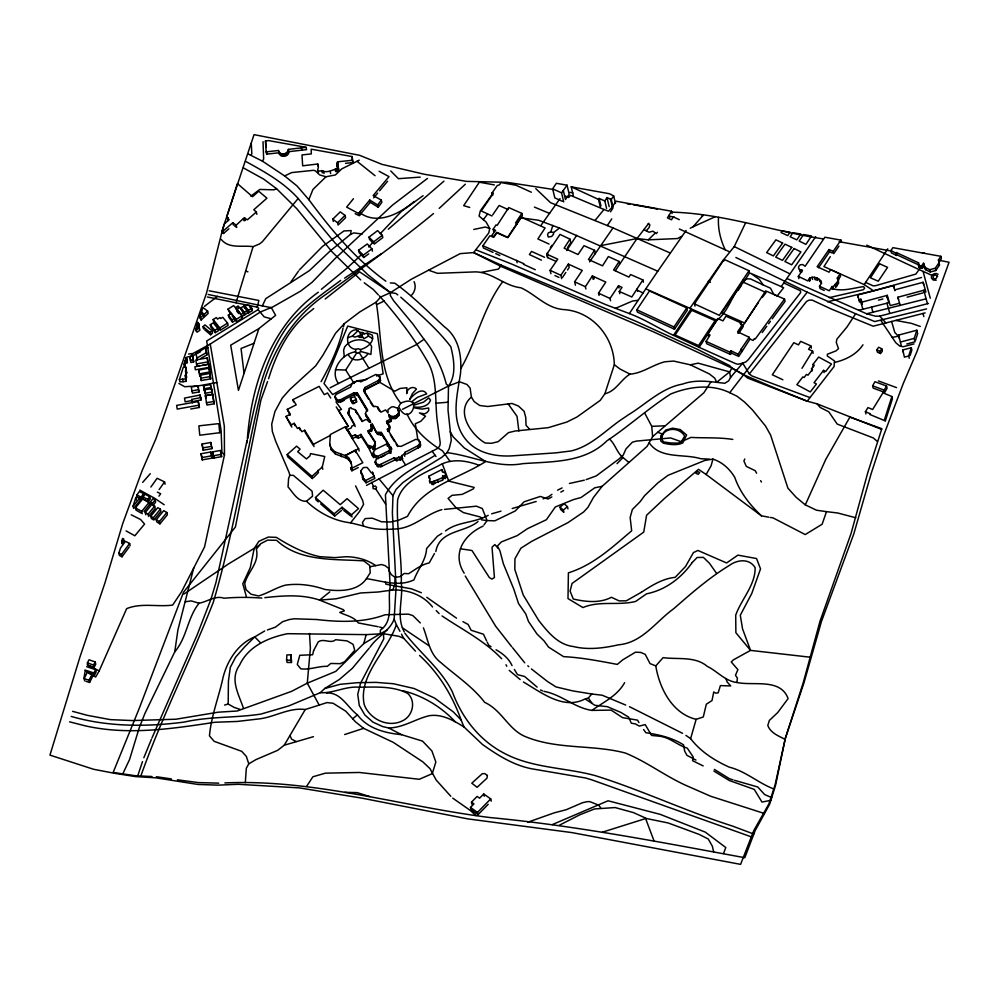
<?xml version="1.0" encoding="UTF-8"?>
<svg xmlns="http://www.w3.org/2000/svg" width="999" height="999" viewBox="0 0 999 999"><rect width="100%" height="100%" fill="white"/><g stroke="black" fill="none" stroke-linecap="round" stroke-linejoin="round"><path stroke-width="1.5" d="M93.044 675.461L95.654 677.047L99.188 670.891L126.661 608.641C141.346 602.634 157.255 607.105 172.652 605.094L181.493 591.908L204.545 546.928L224.463 454.982L224.325 426.186L210.252 344.056L260.402 311.975L273.002 306.83L300.674 291.096L312.15 282.255L335.102 258.541L392.47 205.132L427.447 178.434M358.254 467.557L351.898 470.779L351.361 468.519L362.812 462.712L355.157 450.299L345.329 455.394L345.929 457.904L335.427 454.07L331.343 449.9L329.745 444.018L330.332 434.503L345.142 426.835L358.629 448.776L359.165 451.048M72.602 711.35L87.5 715.371L110.34 719.63L132.368 720.566L175.949 719.218L218.144 712.2L237.213 711.001L291.583 691.345L307.28 683.166L335.764 671.39L363.798 643.568L380.169 633.865L380.432 630.057C394.53 620.541 387.137 600.686 390.172 586.875L385.427 494.805C395.517 475.274 417.482 466.683 435.089 455.307L435.989 456.555M366.833 389.048L379.558 382.217L380.482 380.669L379.145 375.574L375.849 374.45L360.814 381.88L358.067 380.631L352.073 383.429L350.661 387.063L336.076 394.418L335.189 396.116L335.751 399.95M380.482 380.669L379.957 376.76M355.369 351.823L355.994 349.375L358.379 348.701L360.339 349.588L360.851 351.486L357.717 353.296L355.369 351.823C341.483 353.933 329.108 370.716 338.436 383.504L416.296 344.705L424.001 339.26C434.503 352.31 442.12 367.832 446.278 384.041L448.501 386.001L448.027 410.189L451.286 440.347L449.188 448.776L446.99 452.647L441.895 457.255L418.456 471.565L402.934 482.554L396.041 489.435L392.969 495.654L392.382 512.949L396.103 586.987L394.155 619.205C389.373 631.343 377.098 636.688 370.067 647.165M291.446 662.499L291.096 654.757L286.863 654.969L286.588 660.177L287.125 662.449L291.446 662.499L291.096 654.757M352.922 162.537L352.147 156.568L311.188 149.176L311.326 153.896L301.998 154.932L302.66 165.809L317.744 163.998L318.394 167.308L317.57 170.142L319.643 171.166L321.79 170.617C327.372 173.601 332.442 169.568 337.5 168.706C339.31 166.184 335.289 164.735 337.6 161.813L352.385 160.265L352.922 162.537L345.529 163.312M185.24 366.546L184.852 361.438L185.24 366.546L184.44 366.67L183.903 364.41L184.852 361.438M390.322 282.942L394.755 283.179C412.799 295.941 428.246 312.025 444.592 326.948C459.128 337.774 462 356.693 460.489 373.626C457.292 394.605 450.686 418.906 464.348 437.624C475.037 452.697 494.168 456.768 511.538 455.894L556.143 452.834L571.266 450.924C592.457 445.854 607.28 428.309 625.112 417.082L627.809 415.172C645.654 404.508 661.388 387.837 682.579 384.091C696.415 378.971 710.976 381.818 724.824 383.279L728.708 380.806L730.544 377.447L729.607 371.89L731.992 368.119L729.72 365.646L697.739 349.463L635.951 321.291L501.373 265.197L473.626 252.597L460.177 253.634L411.413 279.171L390.459 292.632L380.644 297.053L376.136 302.148L359.765 311.95L344.268 323.664L335.527 333.279L322.902 355.257L315.647 365.896L289.935 389.385L282.305 397.952L274.962 411.463L271.716 424.188L272.34 431.431L275.736 441.383L289.098 472.44L289.797 475.299L288.574 478.596L288.049 486.938C293.157 492.619 297.665 501.848 306.456 501.248L312.587 496.153L312.088 491.208L293.331 475.362L289.797 475.299M240.172 709.402L234.353 707.504L228.184 704.033L228.421 681.193L230.319 667.357L235.639 657.155L245.167 646.328L254.733 636.887L264.723 630.956M493.144 193.069L480.357 210.764L479.07 216.071L486.063 221.965L489.735 228.446L488.773 232.917L473.626 252.597L500.636 266.246L654.283 332.192L731.992 368.119L743.643 374.75L747.577 378.047L807.217 401.186L834.065 366.571L834.54 360.976L827.284 355.981L827.359 354.233L836.038 350.874L838.498 348.626L836.288 342.47L836.875 339.198L847.077 326.873L855.619 313.773L874.774 321.553L926.548 308.903M351.898 470.779L351.361 469.88L352.135 469.38C351.748 464.085 350.724 458.104 345.329 455.394M347.477 337.737L352.285 336.226L354.757 337.063L360.364 335.589L360.09 332.48L356.193 329.757C345.117 330.369 344.418 348.576 356.006 349.35M375.412 443.106L374.001 447.302L374.9 448.214L373.127 449.026L372.727 448.126L368.132 446.803L372.552 455.856M375.087 448.976L374.263 445.454L375.062 441.645L368.094 430.769L370.891 429.195L371.665 427.322L370.816 424.925L372.252 424.138L377.435 434.478M725.886 678.508L727.21 682.055L730.706 685.938L720.391 685.601L718.181 692.819L715.796 693.169L713.761 691.97L712.012 700.549L706.318 704.22L703.296 716.97L696.141 719.33C672.29 713.661 659.44 688.361 655.781 665.896L663.124 657.642C677.784 659.652 695.092 655.993 707.267 666.37C717.319 671.203 725.162 681.156 736.887 682.479L737.387 678.196L735.489 675.224L737.911 669.642L731.256 661.975L733.478 659.815L750.549 650.386L810.014 657.192M918.356 264.61L919.267 265.746L921.403 265.984L923.563 263.249L924.112 265.522L922.589 267.882C919.679 269.905 917.232 265.347 918.855 262.999L896.403 252.547L896.49 255.419L896.403 252.547M918.893 266.883L919.392 265.272M122.752 773.9L129.558 759.527L139.361 727.409L144.992 713.298L174.763 651.835L177.884 630.057L193.744 567.907M151.973 737.974L197.153 634.902L211.014 599.088L215.971 582.467L247.14 440.184M84.041 677.784L85.202 670.704L90.434 673.875M247.377 438.686C251.561 383.254 271.403 325.799 318.319 292.22M208.167 294.455L262.325 305.919L265.784 298.639L309.365 270.642L330.02 251.124L350.462 234.428L351.186 230.582L343.968 230.944L322.427 246.516L299.325 269.942M224.463 454.982L221.94 452.26L221.104 430.407L206.668 340.996L258.067 309.64L258.654 308.241L257.33 307.18L258.853 300.462L209.153 290.771M360.339 349.588C366.533 348.114 374.762 342.22 372.177 335.015L367.582 333.179L360.814 334.265M278.459 150.499L278.921 152.01C281.443 155.682 288.174 153.908 288.361 149.388L306.069 147.34L306.606 149.613L288.898 151.661C288.711 156.181 281.98 157.954 279.458 154.271L278.459 150.499L266.171 151.86L265.459 140.946L268.681 140.597L306.069 147.34M833.566 289.186L833.029 286.913L837.924 281.106L838.473 278.596L837.312 278.134L840.009 274.001L830.693 269.655L829.07 272.19L817.132 266.708L828.97 249.563L833.203 251.348L833.753 253.609L838.923 246.129M835.127 285.19L835.676 287.462L838.461 283.366L838.473 278.596M246.653 443.194L247.327 440.172M363.798 643.568L366.171 634.627L383.429 633.703L398.901 636.301L403.708 638.311L415.447 651.148M247.665 438.661C255.719 400.025 263.873 359.915 286.975 326.998L287.088 326.823C301.686 308.042 321.815 294.493 340.684 280.419M385.864 281.206C355.382 259.041 331.119 229.782 308.853 199.65L312.937 189.473L325.986 176.773L335.402 174.95L341.783 168.868L359.253 160.152M322.802 469.255L322.265 466.995L324.737 456.493L310.577 453.608L309.877 456.006L306.443 458.916L297.665 451.723L300.1 449.188L296.628 446.153L287.175 454.557L287.712 456.818L312.462 478.658L311.925 476.398L287.175 454.557M343.019 328.172C339.136 347.09 330.419 364.847 321.091 381.68M375.674 464.36L375.137 462.1L376.211 459.303L390.896 451.885L390.871 449.575L391.883 449.088L390.621 446.915L389.198 447.639L389.735 449.9M389.51 425.699L389.335 430.744L389.51 425.699L386.563 421.353L390.859 418.843L389.086 414.722C391.958 418.344 398.251 416.021 398.813 411.675L397.59 408.229L393.469 406.743L391.396 406.993L388.012 409.665L388.062 413.012L385.564 409.915L380.919 412.212L377.859 407.18L374.937 406.206L373.888 406.83L363.624 390.072L364.972 387.475L378.234 380.544L379.932 378.396M348.951 411.938L348.389 414.048L355.194 426.585M696.141 719.33L690.609 738.648C700.561 751.598 714.322 760.364 729.108 767.095C745.891 771.265 758.428 783.253 774.35 789.16M761.425 515.821C749.974 505.019 739.947 492.382 734.752 477.36C729.757 468.993 722.327 462.112 712.924 459.103L711.113 465.746L706.131 474.488L761.425 515.821L768.868 517.207M343.444 326.661L344.268 323.664M348.539 414.647L347.989 412.375L349.55 409.677L348.876 408.591L350.986 407.555L351.511 408.541L355.294 409.752L362.562 421.266L365.572 419.58L367.332 419.892L368.918 421.828L370.417 421.128L365.422 413.661L366.596 410.514L367.719 410.202L357.267 392.944L353.721 392.907L339.685 400.137L337.887 400.187L335.202 397.689M356.581 401.948L354.87 396.628L350.711 397.814L350.374 398.838L352.547 403.484L353.783 403.559L356.581 401.948L356.231 399.001M207.367 296.99L236.001 302.797L253.084 246.653L259.503 243.968L262.312 241.758L298.152 198.489C283.629 182.243 264.323 171.691 245.492 161.276M137.725 775.873L142.495 761.588M140.822 776.023C161.776 716.945 190.347 660.814 213.237 602.447C232.617 537 243.169 469.255 258.441 402.772L259.078 400.287C268.144 357.992 290.06 318.369 326.573 293.956C362.512 267.62 399.101 241.958 433.504 213.549M686.063 230.519L657.767 271.216L559.465 228.059L553.496 232.605L553.508 234.191L551.723 236.426L548.314 237.075L547.564 234.84L548.276 232.929L550.824 231.793L552.847 225.412M121.653 541.446L122.615 538.449L123.514 538.898L124.051 541.171L122.19 543.706L121.653 541.446L123.514 538.898M133.092 506.131L135.764 497.764L136.638 496.703L139.473 498.339L140.01 500.599L133.629 508.391L133.092 506.131L139.473 498.339M129.246 546.965L122.003 556.793L119.38 555.444L118.844 553.184L120.467 548.101L125.449 541.333L129.608 543.468L130.157 545.741M122.19 543.706L122.827 541.708M228.971 228.759L223.526 233.454L222.877 232.942L222.34 230.669L224.55 223.751L228.996 219.792L226.835 216.621L237.412 183.591L252.535 196.716L258.753 191.246L266.92 198.189L253.783 209.765L256.331 212.05L256.868 214.31M185.127 360.851L186.413 357.43L187.362 362.637L185.664 363.112L185.127 360.851L186.813 360.377L186.413 357.43M185.864 377.485L186.526 377.397L185.976 375.124L185.315 375.224L186.239 381.281L183.179 381.705L182.617 379.158L179.395 379.608L183.179 367.482L185.739 367.12L186.289 369.393M195.704 329.083L197.303 325.649L199.375 327.947L199.912 330.219L197.04 332.23L195.704 329.083L196.241 331.356M197.078 324.787L197.839 322.415L199.388 325.799L197.615 327.048L197.078 324.787L198.851 323.539M199.775 317.07L201.111 312.887L203.634 314.86L204.171 317.133L201.136 319.992L199.775 317.07L201.136 319.992M201.486 312.125L202.972 307.492L207.63 311.151L208.167 313.411L204.807 316.583L204.271 314.31L201.486 312.125L202.023 314.398L203.883 315.846M184.44 366.67L185.389 363.698M185.664 363.112L186.713 359.852L186.176 357.58M337.025 169.043L337.562 171.316L338.649 169.83L338.112 167.57M350.924 401.111L350.711 397.814M430.032 483.204L429.495 480.944L430.207 478.721L428.721 476.273L441.795 469.58L443.406 472.39L444.867 472.539L446.378 476.848L445.217 478.509L443.206 478.146L442.669 475.886L444.68 476.248L445.841 474.587M429.495 480.944L431.368 482.18L431.905 484.453L433.416 484.503L434.89 483.029L442.545 480.232L442.669 475.886M442.545 480.232L443.206 478.146M891.87 396.528L884.215 420.467L869.917 414.51L870.379 413.773L865.409 411.713L867.956 407.592L872.626 409.528L882.954 392.807L891.87 396.528L892.407 398.801L885.201 421.328M908.69 356.019L911.338 347.727L902.796 349.975L904.407 357.142L908.69 356.019L909.227 358.279M906.755 343.993L915.034 341.808L914.222 338.399L916.845 330.207L898.576 335.102L899.387 338.499M910.114 355.519L911.875 349.987L911.338 347.727M915.471 340.434L917.656 333.604L916.845 330.207M258.891 328.596L238.436 390.384L230.694 345.179L258.891 328.596L275.624 315.347L271.303 307.642L262.325 305.919M855.768 517.757L837.649 512.986L826.498 511.65L822.127 524.238L805.231 534.565L772.976 517.857L770.354 517.482M402.51 409.303L448.501 386.001L459.528 381.755L466.97 384.49L470.117 388.112L471.403 397.078C454.945 411.113 470.779 434.765 485.227 443.007L491.458 443.319L498.214 441.645L508.491 432.629L515.184 431.006L548.251 427.672L566.933 422.015L577.11 416.908L600.237 400.387L604.882 393.743L614.335 364.697C613.773 336.513 592.082 311.076 563.224 309.54C546.228 308.042 535.501 294.343 520.866 287.762C504.345 285.989 492.07 272.028 475.399 271.878L437.5 273.326L428.721 270.242M267.545 381.568L260.901 400.099L235.389 527.047L183.491 592.295L139.061 708.853L113.149 772.439L135.889 775.798L151.985 776.51M389.797 452.897L389.26 450.624L389.972 448.663L389.198 447.639M143.844 757.754L151.411 739.285M268.581 378.771C276.436 352.959 289.123 327.135 311.176 310.639L313.736 308.529M723.513 853.521L725.798 847.539L705.282 832.13L660.164 814.347L608.054 800.786L552.347 824.575M938.123 274.313C935.564 272.178 930.656 274.475 931.368 277.984L933.153 280.02L936.188 280.244M375.137 462.1L376.423 463.898L379.533 464.835L394.193 457.779L396.428 458.479L398.913 457.067L400.099 459.977L402.772 458.816L401.573 455.681L404.208 454.07L405.032 452.285L417.919 445.729L420.154 443.007L418.943 440.172L415.809 439.31L401.161 446.353L398.077 446.178L387.375 429.183L388.798 428.471M406.868 453.896L420.03 446.79L420.691 445.279L419.917 441.62M826.498 511.65L816.52 510.227L805.319 504.87L825.686 459.565L849.874 417.145L881.83 428.696L867.831 472.49L851.086 533.429L819.942 621.44L803.258 682.642L785.289 738.461L775.037 785.114L768.868 803.995L753.845 830.431L740.596 864.36L571.903 832.592L467.944 818.905L362.325 798.226L299.438 787.899L238.162 784.29L218.219 785.139L197.914 784.452L156.069 777.859L135.627 776.598L114.71 773.338L93.606 769.28L49.95 755.119L79.92 657.092L104.92 583.004L122.74 523.551L142.133 470.629L155.881 438.861L206.493 293.207L222.952 228.009L254.033 134.64L359.652 155.32L381.943 164.348L424.6 174.313L466.57 181.381L507.067 182.33L553.371 189.473M375.836 489.085L376.586 487.362L375.324 486.001L372.902 486.9L373.127 488.648L375.836 489.085L385.639 504.108M435.801 551.585C439.548 530.094 464.298 532.879 478.022 521.578M394.155 619.205L396.378 624.675C387.337 651.261 358.142 675.137 364.173 704.407C369.243 718.855 387.687 727.909 401.873 721.091C412.45 716.82 416.558 701.673 407.854 693.531C393.319 685.714 375.187 687.125 359.116 687.225C345.741 685.963 333.391 693.506 320.317 692.682L288.848 705.906L260.901 714.073C235.552 718.006 209.64 716.308 184.478 722.027C146.878 726.972 107.842 727.035 71.166 716.42M744.792 458.991L743.893 460.964L746.278 466.371L755.244 470.716L756.593 473.201M372.689 456.443L372.152 454.183L373.614 453.334L373.364 452.235L375.262 449.513L386.813 443.918L388.361 445.991L389.585 445.616L381.243 432.405L376.898 432.205M85.902 681.268L89.585 682.479L89.036 680.219L92.283 673.838L87.388 672.227L84.128 678.608L84.665 680.868M89.585 682.479L92.832 676.098L92.283 673.838M89.323 673.551L94.443 675.237L93.906 672.964L95.604 669.642L86.651 666.695M94.443 675.237L96.141 671.915L95.604 669.642M360.714 471.053L363.386 467.544L367.145 467.42L371.441 472.989L372.502 472.265L374.887 478.409L366.059 482.792L362.949 479.333L362.4 477.06L363.374 476.598L360.714 471.053L361.251 473.314M460.801 368.643C476.948 340.522 483.054 308.104 502.534 281.893M475.799 249.787L512.075 264.211L605.894 304.695L629.345 313.574L645.791 288.848L689.909 308.304L722.502 261.101L734.253 246.578L745.654 222.677M87.912 665.159L87.375 662.899L89.036 659.79L95.23 661.95L95.767 664.21L94.106 667.32L89.148 665.596M94.106 667.32L93.556 665.059L95.23 661.95M781.268 286.588L783.653 287.774L777.185 295.979L773.701 294.205L770.504 288.212L763.211 284.94L759.252 279.358L750.649 273.276L781.255 286.588L815.684 236.713M356.593 353.047L345.716 370.03L335.377 369.692M641.321 592.295C651.598 585.614 662.624 578.558 675.162 577.347L685.526 566.508L693.456 552.559L697.914 550.461L726.623 562.961L737.886 555.132L756.53 558.541L760.526 568.881L751.748 593.531L740.296 615.234L742.557 628.895L750.549 650.386L735.876 632.729L735.714 615.147C741.358 599.225 755.519 584.964 755.132 567.657C749.425 558.191 737.312 559.577 729.395 565.409C709.29 577.622 691.445 593.256 673.751 608.691C655.831 621.565 642.257 642.844 618.369 644.83C603.683 648.139 588.161 650.162 573.326 646.528C557.817 644.617 547.802 631.98 538.736 620.466L523.251 595.054L514.822 569.442L514.935 558.741L520.916 548.176L531.743 541.321L567.994 522.614L583.628 511.988L587.924 507.38L593.443 497.49L602.097 486.363L647.077 446.403L652.609 436.638L703.808 392.857L711.076 381.693M883.303 391.87L873.163 388.099L872.626 385.839L874.949 381.705L886.538 386.014L887.075 388.274L884.752 392.42L884.215 390.147L886.538 386.014M313.461 736.675L284.24 745.204L277.747 750.286L255.956 759.602L248.776 763.848L246.328 768.231L245.304 782.692M284.24 745.204L305.257 709.527L327.035 702.584L333.117 703.271L345.816 711.238L355.444 721.802L363.624 728.346L393.256 742.344L422.789 761.837L429.97 768.593L436.101 779.944L450.799 796.278M830.306 256.656L823.938 266.596L864.197 284.59L873.538 290.796L921.54 277.472M247.889 153.846L262.425 161.151L263.649 159.091L263.024 141.658M250.911 155.257L251.823 153.746L251.261 143.207M555.806 261.301L547.589 257.58L546.778 254.171L560.027 234.39L569.979 239.173L570.791 242.582L567.444 247.702M547.589 257.58L547.265 253.384M174.763 651.835C187.013 637.562 187.462 617.457 199.076 603.234C207.43 601.76 215.185 595.154 224.051 598.214C236.875 597.09 249.138 597.19 261.838 598.064M610.526 211.813L612.924 208.154L611.813 207.58L616.096 201.224L671.528 211.226L667.432 217.894L671.478 219.78L673.351 216.945L679.32 219.643M740.721 322.777L740.172 323.639L742.394 324.7L737.612 331.83L749.175 337.262L741.183 349.038L742.02 351.473L738.661 356.481L738.124 354.22L730.918 350.786L731.455 353.047L730.494 354.42L706.63 343.706L706.093 341.433L710.039 335.04L707.717 333.703L717.744 318.519L722.976 320.879L725.911 316.146L740.721 322.777L741.27 325.05M801.972 368.319L812.599 351.124L808.591 349.3L810.838 345.891L800.661 341.358L798.476 344.905L793.818 342.682L772.314 374.775L782.904 379.795M358.216 330.432L352.285 336.226M824.237 290.459L820.029 288.511L819.48 286.251L821.44 283.142L821.003 281.194C818.531 277.934 813.623 276.011 809.839 278.047L807.816 280.906L798.338 276.386L802.522 270.18L799.437 269.48L798.488 268.019L798.775 266.333L800.236 264.822L802.659 264.51L805.119 266.283L824.924 237.225L840.971 240.122L841.508 242.382M610.564 300.736L610.014 298.464L618.493 285.776L622.015 287.4L619.255 291.446L631.818 296.965L642.894 279.932L630.569 274.55L628.92 277.11L613.586 270.017L619.168 261.463L608.379 256.556L602.534 265.834L588.448 259.503L594.542 250.287L584.003 245.692L578.046 254.52L564.11 248.152L569.979 239.173M366.471 578.646L370.229 572.789L369.717 565.471L363.698 560.876C334.153 558.828 300.112 562.05 276.536 540.284L267.632 540.122L260.789 543.656L256.356 549.138C259.715 562.961 247.665 571.578 244.718 583.753L246.041 589.622L251.024 594.218L258.566 595.966C267.982 593.219 276.124 587.524 285.689 585.089C298.913 583.279 312.3 585.089 324.875 589.447C338.986 591.495 357.48 591.745 366.471 578.646C382.005 580.956 398.976 587.112 413.973 579.857C417.869 569.218 426.011 560.377 426.598 548.526L437.45 536.188L441.77 533.491M694.48 303.871L719.33 315.359L748.988 270.704L724.188 259.428L694.48 303.871L695.017 306.131M833.029 286.913L832.092 286.476L829.307 290.784L819.48 286.251M840.009 274.001L840.546 276.261L837.861 280.394L837.312 278.134M585.913 288.973L585.364 286.713L592.357 275.974L605.794 282.068L598.513 293.157L599.05 295.417M763.211 284.94L750.524 278.933L746.578 278.858C732.879 290.047 730.569 309.503 716.97 320.267L691.108 308.841L673.488 335.352C658.541 328.409 644.992 319.405 629.345 313.574M493.718 231.481L493.181 229.221L496.053 224.887L497.127 225.399L508.728 207.58L521.84 213.386L515.559 222.952L517.17 223.701L507.817 237.762M516.883 224.026L522.39 215.647L521.84 213.386M541.058 225.275L560.027 198.601M606.605 208.529L604.807 200.974L607.017 197.602L611.238 199.488L613.036 207.043M716.97 320.267L699.138 347.352L673.488 335.352M566.658 250.537L576.648 235.377M306.531 786.438L312.912 776.772L325.412 773.164L359.29 772.464L419.243 779.282L432.255 773.676L435.851 762L431.905 750.961L422.515 741.108L401.573 734.677L388.611 727.959L382.654 726.573L372.914 722.115L364.797 714.909L359.278 705.456L357.742 694.293L360.539 683.266L383.766 638.885L383.429 633.703M864.197 284.59L887.786 248.801M550.399 247.59L551.885 245.342M562.449 201.348L554.82 197.877L552.659 188.811L556.343 183.279L567.057 185.215L569.218 194.281L565.459 199.513L563.299 190.447L567.057 185.215M738.199 290.247L741.595 285.177M738.124 354.22L741.483 349.2M924.112 265.522L925.561 269.68L930.281 271.978L935.826 270.504L939.447 265.122L938.448 259.94L940.858 256.318L924.624 253.384M939.447 265.122L938.985 262.2L941.395 258.591L940.858 256.318M737.974 333.354L765.646 290.896L784.54 299.076L785.077 301.336L772.277 318.793M738.948 332.917L742.931 326.973L742.394 324.7M491.958 215.959L481.281 210.951L492.22 194.855L491.858 193.219L497.277 185.514L499.537 184.778L500.961 182.555L516.108 185.29L531.318 192.22M535.801 188.649L550.586 202.71L607.28 225.549L611.775 218.893M575.436 285.214L574.625 281.818L582.267 270.442L568.356 264.123L560.851 275.262L561.65 278.659M670.104 252.947L612.999 227.922L589.535 261.85M645.791 288.848L657.767 271.216M636.825 309.815L649.5 290.946L686.75 307.942L687.287 310.214L674.5 329.233L637.362 312.088L636.825 309.815L673.963 326.96L674.5 329.233M673.963 326.96L686.75 307.942M562.487 277.422L565.821 272.477M567.494 270.005L569.168 267.532L568.356 264.123M923.563 263.249L925.024 267.407L929.732 269.718L935.276 268.232L938.91 262.849M758.416 302.41L744.655 323.002L721.74 312.812L743.156 282.105L766.046 292.57L762.237 297.49M742.02 351.473L749.712 339.523L749.175 337.262M600.299 206.955L598.501 199.4L599.15 198.439L604.807 200.974M492.744 214.797L499.1 205.482L508.091 209.578M550.911 273.714L550.099 270.317L557.742 259.153L546.778 254.171M611.238 199.488L613.686 195.916L609.552 193.756L571.216 186.838L573.376 195.904M615.359 270.604L637.012 238.536L648.801 223.252M141.746 499.363L141.196 497.102L143.619 493.581L139.323 491.533L136.888 495.054L137.437 497.315L141.746 499.363L143.357 497.015M818.518 267.744L829.52 251.835L828.97 249.563M595.067 220.417L603.995 209.478L608.478 211.201L612.387 206.968M833.203 251.348L840.971 240.122M493.019 252.385L483.454 248.027L482.917 245.766L489.897 235.727L493.406 237.312L496.715 232.33L507.704 237.312L521.128 217.145L545.079 227.972L537.874 238.961L549.088 244.068M291.059 281.681L298.501 271.116M158.953 496.153L160.664 493.743L157.343 492.107M730.494 354.42L729.944 352.16L730.918 350.786M150.886 487.025L157.105 478.271L164.56 481.93L165.097 484.203M159.141 489.572L164.56 481.93M483.966 524.912L487.062 520.579L494.83 520.829L515.247 510.964L524.1 501.798L540.297 496.441L548.039 499.001L551.873 496.94M563.723 201.923L561.563 192.857L563.299 190.447M931.905 275.337L919.092 269.58L915.896 274.063L875.574 285.702L873.114 285.826L865.646 282.392M896.49 255.419L891.358 252.859L890.821 250.599L892.919 247.665L922.489 253.009M855.619 313.773L807.192 292.17L729.745 392.682C711.176 383.666 689.31 386.513 670.741 393.993C648.613 408.216 628.895 426.161 606.905 440.834C584.577 463.012 551.798 461.501 522.802 463.648C496.578 468.543 472.465 455.744 446.99 452.647M784.54 299.076L755.281 338.973L754.407 338.561L753.096 340.447L749.537 338.786M762.225 332.517L766.795 326.273M768.618 323.788L770.454 321.291M122.003 556.793L121.466 554.52L129.608 543.468M434.428 553.583L429.245 562.899C421.066 564.66 415.309 569.617 408.529 573.738L404.295 573.438L400.075 576.66L395.055 577.335L391.521 574.787L389.285 571.403L388.561 568.269L385.002 565.609L381.556 564.535L369.805 566.77M142.345 496.578L144.331 493.906L149.75 496.703L150.287 498.963L148.314 501.635L142.894 498.838L142.345 496.578L147.777 499.375L148.314 501.635M147.777 499.375L149.75 496.703M448.501 386.001C456.593 375.174 453.921 359.066 450.811 346.753C436.688 328.221 418.194 312.787 400.774 297.19M879.432 353.159L877.334 352.073L876.785 349.8L878.695 347.227L881.842 348.876L882.379 351.136L881.118 352.847M381.306 200.075L381.843 202.347L378.209 207.23L377.659 204.957L381.306 200.075L373.151 195.567L389.023 176.636L379.121 171.279M880.481 353.696L879.932 351.436L881.842 348.876M690.259 228.197L692.994 226.848L703.271 215.16M483.329 219.655L487.5 214.198M150.812 504.42L150.275 502.147L152.909 498.676L155.107 499.837L155.644 502.11L153.896 504.42M153.009 505.581L152.472 503.309L155.107 499.837M501.373 265.197L498.414 269.093L481.668 272.302M809.852 397.54L752.022 375.974L749.362 373.963L806.543 301.436L808.903 300.187L812.05 300.062L831.73 309.215L873.163 326.198L925.149 312.912M624.612 682.667C617.332 695.866 603.496 702.085 591.883 710.401C574.263 707.729 561.426 694.492 543.931 691.333M812.961 364.448L818.656 357.055L831.455 363.986L825.661 371.516L823.551 370.367L814.048 382.692L816.42 383.978L810.289 391.933L796.852 384.677L802.871 376.885L804.083 377.535L806.505 374.388L807.991 375.199L812.512 369.33L811.513 368.781L814.285 365.172L812.961 364.448L813.498 366.72M369.73 200.05L370.267 202.31L359.165 215.772L358.629 213.511L369.73 200.05L377.659 204.957M625.699 705.057L602.172 695.229L591.795 694.005L588.311 698.064L584.627 699.15C563.349 710.064 541.396 692.482 523.401 682.005M657.392 232.255L656.306 233.604L652.959 231.194L649 232.23L643.856 229.533M353.446 198.714L346.641 207.118L358.629 213.511M142.22 513.698L141.683 511.438L148.926 502.597L142.695 498.976L135.452 507.817L135.989 510.089L140.971 512.974M144.031 511.488L149.463 504.857L148.926 502.597M145.242 512.537L151.836 504.47L154.67 506.118L155.22 508.391L148.614 516.458L148.064 514.198L145.242 512.537L145.779 514.81M148.064 514.198L154.67 506.118M150.774 516.246L153.346 517.744L153.896 520.017L151.324 518.518L150.774 516.246L157.792 507.667L160.377 509.165L160.914 511.438L154.77 518.943M153.346 517.744L160.377 509.165M156.781 522.015L156.244 519.755L163.699 510.651L166.845 512.487L167.395 514.747L159.94 523.851L157.83 522.627M159.94 523.851L159.403 521.578L166.845 512.487M655.132 233.142L648.301 239.835L637.012 238.536L600.474 245.679M369.143 648.226L352.297 668.381L339.373 679.482L324.687 688.523L320.317 692.682M373.688 197.839L377.659 193.107M379.645 190.734L387.587 181.269M360.364 335.589L361.763 335.577L362.25 334.478M862.974 344.805C856.505 354.57 845.504 359.94 834.415 362.475M373.476 241.583L368.706 246.99M380.269 233.679L401.448 211.363L423.089 195.667M662.325 434.041L660.751 435.851L660.726 440.984L663.361 443.156C669.68 444.555 676.635 445.704 682.742 442.957L686.6 434.965L680.194 429.558L672.639 428.196L665.746 430.082L662.325 434.041L657.779 432.255M306.456 501.248C318.494 512.674 334.003 521.016 350.599 522.839L359.415 511.65L363.586 504.37L362.712 500.661L355.594 485.901M692.245 562.524C681.156 578.171 665.546 589.959 646.565 593.831L635.664 601.423C618.169 605.856 599.775 600.399 582.904 607.554L567.994 598.601L568.406 572.827C593.443 565.009 612.25 547.265 631.668 530.806L630.144 517.494L632.355 509.515L640.184 501.648L644.617 495.654L657.891 482.879L668.069 475.299L704.819 460.464L712.924 459.103M344.268 356.668L343.631 350.112L344.717 346.865C350.624 339.136 362.6 337.287 370.067 343.793L371.628 346.553L370.866 354.483L368.069 353.484C364.036 360.464 352.222 363.124 348.264 354.495M142.682 482.367L150.287 473.701M730.544 377.447L742.707 363.137L745.928 361.888L748.338 359.615L800.699 292.52L800.361 290.734L783.878 283.004M628.746 462.337L623.026 457.53L617.032 463.661M646.216 230.806L649.15 227.547L649.862 224.8L648.139 223.926M692.307 562.449L697.14 557.492L703.396 557.38L709.515 563.349L716.52 573.326M491.246 801.173L490.709 798.913L483.703 793.955L479.595 798.176L477.11 796.415L471.503 802.16L472.04 804.42M476.873 813.873L471.004 809.714L470.467 807.442L473.938 803.883L471.503 802.16M488.199 804.295L478.034 814.709L477.497 812.437L490.709 798.913M411.089 295.667C414.885 292.195 416.346 286.401 414.098 281.668M431.368 482.18L442.008 477.959M311.925 476.398L322.265 466.995M313.461 477.647L318.481 472.602L317.944 470.329M332.767 219.181L340.259 211.85L345.055 215.422L345.592 217.695L338.099 225.025L337.562 222.752L332.767 219.181L333.304 221.453M337.562 222.752L345.055 215.422M329.82 591.845L319.593 600.099C301.923 594.118 283.004 595.654 264.835 597.652M321.391 289.298L346.74 268.406L361.925 254.208M318.319 501.873L315.984 499.85L315.447 497.577L323.177 490.197L340.197 504.67L347.065 498.676L358.516 508.616L351.498 514.772L352.035 517.032M200.599 317.719L203.634 314.86M204.271 314.31L207.63 311.151M465.347 184.203L439.198 208.366M234.453 225.811L236.701 227.435L236.164 225.162L243.506 218.431L244.805 218.107L247.365 219.83L256.331 212.05M203.559 328.896L203.022 326.623L204.945 324.887L212.038 330.744L212.575 333.004L210.652 334.74L204.745 329.87M210.652 334.74L210.115 332.48L212.038 330.744M400.686 403.159C425.087 392.12 409.39 430.144 398.726 406.643L400.686 403.159C378.296 374.625 382.105 336.001 376.136 302.148M223.526 233.454L222.989 231.181L232.792 222.727L236.164 225.162M352.697 718.805L357.43 714.834C367.819 728.82 385.239 733.079 401.573 734.677M560.039 507.13L563.299 510.077L563.848 512.337L560.576 509.403L560.039 507.13L564.16 503.696L567.432 506.643L567.969 508.903M325.212 298.988L359.578 271.828L390.459 292.632L395.791 293.406L397.789 294.917M341.458 510.477L334.715 516.083L334.166 513.823L342.045 507.267L351.498 514.772M563.299 510.077L567.432 506.643M372.627 338.599L368.544 336.076L363.986 338.711L361.763 335.577M388.324 229.221L443.943 181.156M378.084 626.71L358.304 622.951C354.133 616.895 346.079 615.496 339.76 612.412L344.343 610.876L343.244 609.64L319.593 600.099L336.064 598.801L360.627 592.969L378.159 592.007L391.783 590.109L393.231 588.923L394.78 584.877L395.055 577.335M217.507 296.353L204.433 306.356M250.849 196.179L259.752 189.448L273.988 189.822L276.498 188.661L296.74 208.654L332.093 251.885L360.701 279.92M368.993 237.138L377.597 230.619L382.292 235.327L382.829 237.587L374.225 244.118L373.676 241.845L368.993 237.138L369.53 239.398L373.276 243.169M373.676 241.845L382.292 235.327M189.723 356.655L192.407 354.645L193.719 361.838L190.896 362.525L189.723 356.655L190.26 358.916M551.947 494.293L548.588 496.765L543.094 498.863M363.761 257.48L363.224 255.207L371.903 248.876L367.27 243.956L358.541 250.274L359.078 252.535L363.761 257.48L368.718 253.858M366.171 634.627L287.562 633.691C268.494 637.512 248.164 646.303 239.623 665.047C229.395 679.32 238.749 694.13 243.431 708.204M690.297 364.81L698.151 363.161L729.607 371.89L716.745 382.267L714.735 378.146L709.377 373.938L690.297 364.81L673.663 361.076L664.947 361.763C652.859 364.735 642.482 373.239 630.032 374.15C620.779 379.558 615.971 391.296 604.882 393.743M381.406 253.684L344.593 278.159M196.503 329.97L199.375 327.947M483.104 526.111C464.298 534.602 451.498 553.471 464.173 573.176M414.123 201.523C400.349 213.311 378.134 225.212 360.751 213.374M183.966 594.018L228.334 564.035L259.678 545.029M445.566 530.906C457.779 521.49 474.812 523.039 488.211 515.322M351.361 469.88L350.824 467.607L351.598 467.12M241.87 315.871L242.407 318.132L236.751 321.728L236.201 319.455L241.87 315.871L233.629 305.594L227.959 309.178L230.332 313.736M213.174 319.518L216.308 317.557L217.532 319.093L219.992 317.557L220.754 318.519L222.727 317.27L227.56 323.114L228.097 325.374L220.367 330.207L213.711 321.79L213.174 319.518L219.83 327.947L220.367 330.207M210.277 324.725L213.324 322.827L217.807 328.484L218.344 330.756L215.297 332.655L210.826 326.998L210.277 324.725L214.76 330.394L215.297 332.655M214.76 330.394L217.807 328.484M219.83 327.947L227.56 323.114M441.883 509.64C425.749 514.248 413.224 528.284 395.492 528.995C384.765 529.657 373.801 529.82 363.524 526.048L362.437 522.514L365.159 518.581L372.352 518.181L381.493 521.765L390.621 521.99L398.551 520.279L407.517 516.358C423.239 485.951 459.078 478.608 485.651 461.526L464.273 447.927L453.259 436.963L450.162 431.743M245.017 306.031L246.478 305.145L249.638 305.482L251.785 308.304L252.335 310.577L248.888 312.662L245.567 308.304L245.017 306.031L248.351 310.389L248.888 312.662M248.351 310.389L251.785 308.304M200.961 358.316L206.93 354.87L205.782 347.602L196.016 353.459L197.377 360.377M380.169 633.865L386.975 630.094M366.496 485.402L438.199 448.101L439.897 445.479L440.222 442.807L437.512 422.989C434.577 403.109 437.974 381.743 428.484 363.224C414.885 339.061 397.789 316.621 379.42 295.854M228.359 315.06L231.144 313.399L234.74 318.219L235.277 320.479L232.492 322.14L228.896 317.32L228.359 315.06L231.955 319.867L232.492 322.14M231.955 319.867L234.74 318.219M244.905 314.685L244.355 312.425L247.39 310.639L244.006 306.031L240.971 307.817L241.508 310.077L244.905 314.685L247.927 312.899L247.39 310.639M388.186 422.989L391.396 421.116L390.859 418.843M236.463 309.715L235.926 307.442L238.049 306.206L239.098 307.655L239.748 307.28L243.806 312.862L244.343 315.135L241.571 316.733M243.806 312.862L241.034 314.473L235.926 307.442M390.522 415.984L391.059 418.244L395.279 418.593L397.327 417.407L396.79 415.134M262.425 161.151L284.653 175.949L291.646 172.59L313.599 170.305L315.309 170.792L319.705 174.912L325.986 176.773M196.84 358.104L206.393 352.61L205.782 347.602M350.374 398.838L352.01 401.223L356.044 399.687M379.533 464.835L380.07 467.107L394.73 460.052L396.965 460.751L399.463 459.34M560.814 492.12L563.598 490.571M641.308 592.295L626.248 600.836L619.118 600.874L611.4 597.29C599.75 603.458 585.726 601.848 573.301 599.038L570.079 591.096L572.052 583.466L643.743 532.105L646.59 515.247L664.572 498.376L698.513 469.33L706.131 474.488M210.252 344.056L192.982 353.484L188.561 354.071M374.263 445.454L373.651 445.804L374.55 446.703L372.764 447.502L372.365 446.615L367.732 445.179L360.901 434.39L357.817 436.076L355.232 434.927L351.723 436.126L347.502 429.52L351.261 427.922L351.835 426.123L354.782 424.875L347.989 412.375M359.39 437.787L361.451 436.663L360.901 434.39M205.532 349.026L208.029 347.677M681.53 236.388L677.559 238.549L648.301 239.835M562.087 487.924L557.567 490.172M313.998 446.59L313.461 444.318L330.532 435.314M192.37 355.994L200.512 351.735M358.629 448.776L345.392 455.644L334.89 451.81L330.794 447.639L329.745 444.018M330.07 387.812L338.436 383.504M344.056 400.437L340.222 402.41L339.685 400.137M293.494 401.91L292.957 399.637L319.131 386.376L324.275 394.642L327.535 392.982L330.706 398.064M290.097 415.284L287.275 409.353L296.191 404.845L292.957 399.637M291.021 425.899L285.989 416.421L290.322 414.235L287.275 409.353M291.77 427.097L291.221 424.837L294.23 423.314L297.44 428.459L299.263 427.547L301.86 431.705L304.707 430.269L313.461 444.318M345.167 427.584L348.102 426.136L336.251 406.943M372.152 454.183L373.014 455.457L374.288 454.932L377.834 456.331L389.26 450.624M380.919 457.33L384.727 455.432M362.4 477.06L365.522 480.531L374.35 476.148M378.584 434.69L381.793 434.665L381.243 432.405M376.498 304.695L384.253 300.986M387.724 430.656L389.16 429.982L389.885 427.26L386.95 422.964L391.258 420.554L389.51 416.496C392.345 420.042 398.589 417.907 399.275 413.623L398.077 410.314M362.949 479.333L363.911 478.871M357.267 392.944L357.817 395.217L357.018 395.592L356.468 393.319M479.395 465.397C466.346 460.402 451.373 458.141 438.786 465.646C423.401 473.588 402.797 481.468 397.664 499.612C395.954 527.335 402.023 555.082 401.286 582.892C403.346 599.075 395.891 616.733 404.27 631.905M350.462 234.428L353.783 232.917L362.325 233.991M692.994 226.848L715.084 216.795M398.913 457.067L399.563 457.717L402.222 456.543M491.658 513.811L500.974 511.151M615.446 308.366L632.592 300.999L638.124 300.312M363.624 728.346L344.667 734.54M558.99 825.411L579.732 814.834L594.492 808.953L615.134 807.554L633.541 812.637L646.703 818.568L668.156 822.964L699.075 834.377L708.266 839.01L712.349 846.19L713.598 851.747M253.933 343.306L241.046 348.501L244.031 373.264M586.163 479.62L596.228 475.924L619.143 458.866L623.201 455.132L625.973 448.926L632.379 442.182L636.425 441.096L670.591 437.949L681.268 441.72L690.921 437.412C705.082 438.174 718.631 437.212 732.791 439.435M527.772 822.214L554.158 812.874L566.246 809.714L582.417 802.746L587.112 801.673L589.81 801.635L598.726 805.169L600.861 808.116M389.148 417.157L389.086 414.722M267.407 629.957L275.449 627.135L282.617 621.703L289.273 619.555L294.268 618.781L316.733 619.517C339.672 622.165 363.087 622.901 385.127 614.76L408.379 614.135L412.862 615.584L420.317 622.926M366.77 379.408L356.855 380.931L332.679 394.605L324.013 383.529L347.714 326.099L377.372 333.753L383.141 373.851L376.586 376.049M347.502 429.52L352.26 438.399L355.769 437.187L358.366 438.349L357.817 436.076M536.213 501.473L512.2 508.516M602.385 832.179L645.616 818.568L654.183 841.333M324.687 688.523L340.209 684.303L357.58 682.679L376.086 682.379L393.356 683.728L414.135 688.523L434.627 698.126L453.271 711.862L461.138 720.004L463.948 726.91L482.417 744.417C497.452 755.069 513.261 765.172 531.643 768.78L585.651 778.009L591.645 779.807L752.447 837.262M894.879 290.697L893.531 285.589L857.641 295.042L858.928 299.737L860.938 299.25L861.85 302.148L887.287 295.367L890.221 305.594L899.55 303.259L900.087 305.532M473.751 229.47L485.264 227.023L489.735 228.446M224.588 705.069L228.184 704.033M787.262 278.671L866.657 313.786L875.449 316.171L879.682 316.134L928.446 303.446M898.476 299.475L897.939 297.215L923.838 290.259L925.336 289.947L925.873 292.207M907.104 297.165L922.939 292.919M894.754 289.86L923.126 282.292L925.336 289.947M878.521 300.137L882.916 298.976M866.657 313.786L926.11 298.826L927.459 303.708M901.223 345.454L900.411 342.045L914.222 338.399M360.09 332.48L362.899 332.455L364.398 333.828M858.665 310.314L888.91 302.709L887.187 297.302M914.023 343.918L903.183 346.74L899.874 346.129L895.791 342.744L880.893 320.479M827.547 301.798L873.538 290.796M190.359 360.264L193.182 359.578L192.407 354.645M829.257 297.652L863.336 289.722L864.647 288.149L863.611 286.626C853.458 287.912 842.282 291.933 832.067 288.511M569.418 483.479L584.328 480.182M362.55 337.387L359.553 337.45L357.967 336.338M892.294 337.412L898.301 336.188L894.779 332.43L891.595 321.466M770.853 800.349L761.962 802.06L754.27 789.397L729.357 780.531L713.86 771.053M201.111 399.912L200.574 397.652L191.683 399.413L192.22 401.673L201.111 399.912L200.087 395.005L184.49 398.102L185.177 401.86L191.883 400.537L192.42 402.809M602.097 486.363L594.855 487.762L581.043 497.502L573.638 499.537L555.357 506.943L546.391 519.717L527.472 528.671L517.207 535.626L501.386 541.908L497.39 546.041L499.925 550.774L503.384 563.823L513.748 589.01L518.506 603.496L525.811 614.01L528.471 621.44L537 634.028L543.943 640.771L548.588 647.127L563.561 656.643C581.942 657.592 599.412 661.051 617.307 664.41L622.689 659.877L635.476 652.197L640.721 652.422L645.242 654.37L650.024 663.598L655.781 665.896M216.883 382.517L198.526 385.851L184.728 386.725L178.883 383.466M202.672 365.197L208.391 364.173L207.218 357.917L195.792 359.977L196.965 366.221L199.825 365.709M196.428 363.961L207.842 361.9L208.391 364.173M209.478 367.282L195.354 369.817L194.88 366.77L208.991 364.235L210.027 369.543L208.991 364.235M199.875 376.123L198.739 370.055L209.028 368.206L210.165 374.275L209.028 368.206M199.338 373.851L209.628 372.003M200.275 375.162L209.665 373.464L210.702 378.833L201.298 380.532L200.275 375.162L200.811 377.422M200.762 378.259L210.165 376.573L210.702 378.833M199.413 407.455L198.289 401.511L176.636 405.419L177.21 409.091L198.876 405.182L199.413 407.455L190.747 409.016M210.826 442.47L211.988 448.638L203.209 450.224L202.06 444.043L210.826 442.47L211.363 444.73M202.672 447.952L211.451 446.378L211.988 448.638M201.086 453.733L210.914 451.96L211.451 454.22L212.075 458.104L202.235 459.877L201.086 453.733L202.235 459.877M220.467 450.462L221.628 456.63L213.873 458.029L212.712 451.86L220.467 450.462L221.004 452.734M201.686 457.617L211.526 455.844L212.075 458.104M213.324 455.769L221.091 454.37L221.628 456.63M197.927 385.851L191.284 387.05L192.432 393.144L199.063 391.958L197.927 385.851L198.464 388.124M191.895 390.884L198.526 389.685L199.063 391.958M210.889 387.562L203.921 388.786L204.47 391.046L203.459 385.764L210.427 384.553L211.426 389.822L210.427 384.553M529.645 429.245L526.048 425.349L525.761 417.545L524.113 411.301L518.506 406.081L512 403.459L487.812 406.493L479.707 405.494L474.138 401.586L471.403 397.078M204.645 389.785L211.576 388.623L212.587 394.343L205.669 395.492L204.645 389.785L205.195 392.045M205.382 395.741L212.7 394.518L214.223 403.796L206.893 405.02L205.382 395.741L205.919 398.014M206.356 402.747L213.686 401.523L214.223 403.796M444.505 509.403L476.373 506.181L482.317 508.528L487.062 520.579L481.568 519.842L481.58 517.694L479.657 516.82L463.411 512.587L456.131 507.904L448.076 498.389L452.072 495.329L462.2 494.368L473.289 488.936L474.175 487.412L448.751 481.118L442.332 463.898M205.12 393.219L212.05 392.07L212.587 394.343M183.903 364.41L184.703 364.285M185.539 370.791L186.638 372.964L185.539 370.791L185.976 375.124M185.364 601.76L191.284 600.899L199.076 603.234M179.37 379.383L179.932 381.88L183.179 381.705M186.239 381.281L185.702 379.008L182.617 379.158M266.171 151.86L266.708 154.121L278.996 152.772M435.939 403.209L447.652 402.247M420.204 177.11L398.426 178.684L390.734 170.941M344.955 792.307L357.155 792.619L369.692 796.553M664.71 425.824L651.76 426.323L644.842 413.324M224.9 782.916C314.922 778.958 401.848 806.53 490.397 817.594C575.387 825.624 659.203 841.995 743.081 857.392L744.804 857.704L755.144 830.681L769.667 804.145L775.586 785.214L785.289 738.461L803.97 682.779L821.403 621.653L853.808 533.891L871.315 473.101L883.665 435.377L903.283 383.466L916.995 351.511L949.05 262.238L939.997 260.464M388.611 727.959C403.047 727.834 415.472 718.943 429.22 715.709C442.008 713.711 453.509 720.466 463.948 726.91M187.65 356.818L191.009 356.705M591.883 710.401L611.138 710.114L622.564 717.644L637.474 720.117L638.948 722.552M391.783 590.109C406.968 589.135 422.889 594.717 432.542 606.967M286.588 660.177L290.909 660.239M736.887 682.479C753.383 686.088 780.606 677.834 788.099 698.601L777.709 712.549L769.38 720.416L767.806 725.424C770.466 732.979 778.558 735.888 785.077 739.385M218.719 783.166L198.314 782.567L177.385 779.819M253.084 246.653C242.457 245.08 228.808 249.138 221.166 239.323M674.163 217.133L669.417 216.184M709.427 459.153L700.724 458.703C684.003 453.509 660.239 459.353 649.225 442.794M326.498 693.094C340.721 691.758 347.54 707.504 357.43 714.834M627.285 203.871L630.269 204.296M520.916 217.857L538.611 220.255L559.465 228.059M360.851 351.486L368.069 353.484M156.381 776.71L171.391 778.92M460.427 548.788L471.94 550.486L489.36 577.572L491.945 579.095L494.43 577.534L492.02 547.215L494.88 544.567L498.151 548.364M895.916 320.442L911.35 323.339L920.266 326.436M305.257 709.527C289.635 707.354 275.349 716.595 260.215 718.768L237.213 721.453L214.922 722.265C172.078 728.758 128.222 735.551 85.215 725.836L69.593 721.84M591.795 694.005L572.864 690.921L555.931 686.9L547.277 681.343L531.418 668.955M839.148 241.708L891.732 251.111M633.241 204.72L652.772 208.192M494.293 184.902L479.345 182.205L463.686 205.644L469.742 207.467M822.627 238.811C771.852 231.069 722.552 213.299 670.978 212.125M569.88 192.345L572.902 192.957M257.33 307.18L236.001 302.797M654.27 208.454L657.317 209.128M350.599 522.839L363.524 526.048M382.642 627.872L379.508 627.035M271.241 318.806L264.186 316.883L258.067 309.64M245.679 271.228L247.952 271.803M734.615 780.331L757.717 786.987L764.672 794.567L771.703 797.627M881.58 429.37L817.095 403.858L807.217 401.186L770.179 386.101L743.643 374.75L731.992 368.119M733.116 779.932L729.357 778.658L714.36 769.405M764.335 813.486L710.676 796.253L686.051 785.451C665.034 776.023 646.603 761.625 625.224 752.996C592.769 744.455 557.579 749.725 525.961 736.85C508.491 730.019 502.247 710.426 484.665 702.347C472.477 686.425 455.731 675.611 440.934 662.649C429.483 654.22 428.159 640.059 423.401 627.834M550.824 231.793L553.496 232.605M878.483 380.944L896.528 387.624M403.246 690.809C423.176 695.828 441.346 706.905 455.332 721.865M84.952 670.017L93.906 672.964M84.128 678.608L89.036 680.219M542.532 690.871L540.546 689.997M87.375 662.899L93.556 665.059M753.758 834.065L732.717 826.148C686.076 811.263 641.645 790.134 594.979 775.549C564.922 767.444 532.442 768.219 504.383 753.358C479.495 740.521 461.963 717.869 452.385 691.932C441.046 669.068 420.167 653.209 404.895 633.279M872.626 385.839L884.215 390.147M679.395 229.008L729.42 251.736M421.378 592.744L411.513 588.848L385.914 584.203L385.427 582.017M565.322 196.091L568.743 197.49L570.441 195.379L603.995 209.478M708.241 281.393L710.426 282.292M549.6 213.424L534.428 207.105M607.28 225.549L612.999 227.922M829.52 251.835L832.342 253.022M402.397 627.822L428.996 645.766M629.495 706.705L682.554 733.328M699.138 347.352L735.826 363.723L737.999 364.235L742.707 363.137L749.362 373.976M544.53 257.267L531.568 251.436L529.383 254.545L541.446 260.165M706.093 341.433L729.944 352.16M866.82 245.167L919.092 269.58M506.443 237.138L496.828 232.779L494.18 236.763L491.708 235.602L495.579 230.344L493.181 229.221M552.659 188.811L561.563 192.857M689.909 308.304L691.108 308.841M723.189 260.302L724.163 260.751M574.625 281.818L585.364 286.713M482.917 245.766L523.963 263.761L523.464 264.298L535.289 269.742M495.741 253.634L499.837 255.494M571.216 186.838L598.501 199.4M550.099 270.317L560.851 275.262M554.944 275.574L558.965 277.422M637.337 290.259L643.106 292.919M598.513 293.157L610.014 298.464M896.952 254.82L917.994 264.61M136.888 495.054L141.196 497.102M731.455 353.047L737.462 355.906M789.909 273.813L734.253 246.578M735.888 257.492L807.192 292.17M703.159 765.908L692.557 760.676L693.181 756.942L687.287 748.151C677.484 745.291 670.104 737.424 659.577 736.226L651.61 735.439L645.192 724.6L639.323 726.086L635.227 723.85L631.318 723.226L628.596 717.107L620.879 712.424L607.392 706.693L594.855 705.294L585.701 699.3M729.745 392.682L737.137 396.303L744.542 402.048L752.484 409.965L765.471 425.974L770.591 435.027L787.936 488.224L796.178 497.315L805.319 504.87M890.821 250.599L895.953 253.147M87.2 664.872L99.188 670.891M131.231 514.797L140.584 519.517L144.58 524.075L134.84 535.776L126.061 530.894M123.152 540.709L124.051 541.171M118.844 553.184L121.466 554.52M296.266 741.545L291.571 739.123L289.985 735.489M876.785 349.8L879.932 351.436M630.032 374.15L619.992 369.018L614.335 364.697M150.275 502.147L152.472 503.309M355.169 213.649L357.842 215.06M462.962 621.665L468.131 624.462L471.116 630.257L483.491 634.253L486.563 640.796M139.748 490.109L154.445 498.151L164.186 504.732M243.369 167.869L263.699 179.133L276.498 188.661M695.966 760.064L686.975 755.356L684.665 751.136L683.553 744.867C672.19 737.649 659.028 734.727 645.891 732.717L643.593 729.557M156.244 519.755L159.403 521.578M135.452 507.817L141.683 511.438M375.711 565.646C367.12 559.565 356.743 556.905 346.316 556.718L334.79 557.617L319.742 556.668C304.096 553.296 289.81 545.879 276.386 537.362L268.281 537.062L258.878 541.333L254.221 548.414L250.237 567.732L242.782 583.828L246.353 596.565M456.506 618.169L426.81 597.327M496.041 649.8C502.647 653.433 508.891 658.553 512.025 665.571M370.267 202.31L378.209 207.23M491.046 646.728L488.673 645.129L487.175 642.107M357.043 161.301L375.075 175.724M442.02 615.946C462.45 629.695 484.415 640.696 501.66 658.728M685.913 735.389L690.609 738.648M470.467 807.442L477.497 812.437M284.653 175.949L296.99 185.951L308.853 199.65M520.154 679.545L509.215 670.379M364.223 282.817L373.201 289.41L378.321 294.867M222.34 230.669L222.989 231.181M345.879 457.654L349.413 460.477L351.336 463.811L350.799 461.55M343.768 510.477L350.861 516.096M203.022 326.623L210.115 332.48M537.125 687.112L524.575 676.46L517.482 674.625L514.36 669.455M877.397 441.483L873.313 437.949L837.212 424.088L828.758 411.775L820.216 407.467L817.095 403.858M315.447 497.577L334.166 513.823M320.667 503.908L334.715 516.083M623.026 457.53C616.795 452.747 615.334 444.205 609.44 438.948M452.734 798.151L470.167 810.339L475.986 815.571M436.213 610.601L439.098 613.561M527.822 665.784L528.746 666.658M524.737 662.824L512.662 647.802M298.152 198.489L335.027 242.932L367.919 274.775L390.459 292.632L390.297 295.417L393.656 300.799L412.699 323.738L424.001 339.26M260.564 642.869L254.733 636.887C238.149 643.606 227.347 660.451 223.089 677.334C218.856 696.927 211.264 715.784 209.453 735.851L214.136 741.32L241.77 751.36L246.378 756.48L248.776 763.848M358.541 250.274L363.224 255.207M419.543 655.469C438.848 673.076 452.36 695.541 461.138 720.004M879.682 316.121L885.963 322.914M199.388 325.799L197.839 322.415M378.908 478.733L392.969 495.654M511.775 646.79L495.654 626.223L465.247 576.011M236.913 311.288L238.749 313.574M227.959 309.178L236.201 319.455M232.168 316.021L236.751 321.728M450.049 461.388L442.445 450.774C427.634 441.958 414.16 429.807 406.968 413.861M250.899 308.691L252.335 310.577M246.241 310.602L247.927 312.899M240.971 307.817L244.355 312.425M237.312 310.876L239.023 313.224M588.311 698.064L592.07 703.296M348.014 431.243L345.492 427.734L348.276 426.186L338.586 410.552L341.458 409.428L336.039 402.023L336.838 400.911L340.047 401.698L354.108 394.53L357.654 394.555L366.695 409.415M508.054 403.758L517.045 416.346L518.881 431.044M432.167 451.223L435.089 455.307M368.544 336.076L367.083 333.204M365.796 415.197L370.791 422.664M370.13 422.152L365.971 415.921L365.422 413.661M368.831 368.107L359.365 352.859M401.623 458.853L405.507 464.86M374.825 442.195L368.456 432.292L371.241 430.619L372.003 428.758L371.166 426.411L372.615 425.636L377.222 433.566L381.581 433.791L389.185 445.916M345.716 370.03L354.183 383.479M361.451 436.663L367.52 446.241M363.137 477.634L361.051 472.927M381.793 434.665L384.815 439.473M386.338 441.87L388.611 445.479M355.656 411.251L357.754 414.585M359.153 416.82L362.187 421.64M390.397 434.89L394.53 441.496M396.128 444.056L397.677 446.541M313.199 445.304L305.244 432.53L304.707 430.269M285.989 416.421L291.221 424.837M378.284 408.978L379.632 411.176M368.718 399.363L364.023 391.708L365.372 389.148L379.545 382.167L394.78 391.221L400.037 388.461L406.918 387.762L406.73 393.606C406.581 388.711 413.049 385.352 416.458 389.061L412.45 393.606L409.69 399.425C413.211 394.767 422.165 386.576 426.673 393.868L417.482 397.315L412.237 401.298L412.55 401.935L414.672 404.907L423.588 402.147L428.758 397.939L430.507 400.099C428.758 406.293 420.379 407.954 414.847 407.018L414.672 407.954L422.053 409.103L428.608 407.992L428.746 410.477L426.898 412.637L424.45 413.886L419.405 412.924L425.537 416.208L420.741 421.316L415.297 423.738L417.782 439.21M370.304 401.985L372.702 405.919M357.817 395.217L367.457 411.138M350.824 467.607L351.361 468.519M375.886 431.78L372.252 424.138M760.639 480.656L761.413 482.042M506.78 666.221L505.981 664.76M399.937 631.293L396.378 624.675M319.131 704.982L307.28 683.166L310.389 648.189L309.478 633.478M401.486 634.19L403.708 638.311M371.69 482.317L373.414 486.363M725.187 249.713C720.416 239.585 717.757 228.596 718.506 217.37M860.439 301.149L862.936 309.265M899.55 303.259L897.939 297.215M886.962 303.197L889.759 313.311M871.503 307.08L872.901 312.175M926.11 298.826L924.162 291.646M930.269 298.226L923.076 271.416M898.576 335.102L900.411 342.045M923.064 313.461L923.838 316.621M938.448 259.94L938.985 262.2M935.276 268.232L935.826 270.504M929.732 269.718L930.281 271.978M925.024 267.407L925.561 269.68M922.04 265.622L922.589 267.882M921.403 265.984L921.94 268.244M920.691 266.121L921.228 268.394M919.929 266.021L920.466 268.294M919.267 265.746L919.804 268.007M923.126 282.292L923.663 284.565M918.456 263.936L919.217 267.545M923.838 290.259L924.375 292.532M893.531 285.589L894.068 287.849M902.796 349.975L903.333 352.235M887.287 295.367L887.312 297.802L886.775 295.542M861.85 302.148L862.387 304.42M860.938 299.25L861.488 301.523M860.052 299.513L860.589 301.785L859.465 302.01L858.928 299.737M857.641 295.042L858.178 297.302M837.699 277.547L838.236 279.82M837.924 281.106L838.461 283.366M836.712 283.341L837.249 285.602M865.409 411.713L865.946 413.973M832.092 286.476L832.267 289.323L831.717 287.05M821.003 281.194L821.553 283.454M819.33 279.395L819.867 281.656M817.157 278.072L817.706 280.332L814.984 279.558L814.435 277.297M812.037 277.185L812.574 279.445M809.839 278.047L810.376 280.307M809.053 279.158L809.59 281.418M801.148 269.967L801.685 272.228M799.437 269.48L799.974 271.753M823.551 370.367L824.1 372.639M798.338 276.386L798.875 278.646M812.599 351.124L813.136 353.384M810.838 345.891L811.375 348.151M811.513 368.781L812.05 371.054M748.988 270.704L749.525 272.977L743.281 282.642L742.744 280.382M741.183 349.038L741.733 351.311M707.717 333.703L708.254 335.964M671.528 211.226L672.065 213.499M669.155 215.097L669.692 217.357M642.894 279.932L643.431 282.193M637.05 289.073L637.587 291.333M613.686 195.916L615.484 203.471M610.526 199.163L612.325 206.718M607.017 197.602L609.178 206.668M619.168 261.463L619.705 263.736M599.15 198.439L600.948 205.994M618.493 285.776L619.043 288.049M619.255 291.446L619.805 293.706M594.542 250.287L595.354 253.684M593.631 276.548L594.168 278.821M592.357 275.974L593.169 279.383M547.464 253.047L548.001 255.319M516.595 260.439L517.132 262.712M492.382 192.67L492.919 194.93M491.858 193.219L492.395 195.492M444.68 476.248L445.217 478.509M441.795 469.58L442.332 471.84M437.587 480.019L438.136 482.28M434.34 480.756L434.89 483.029M432.867 482.242L433.416 484.503M428.721 476.273L429.258 478.533M418.943 440.172L419.48 442.445M419.493 444.53L420.03 446.79M371.903 248.876L372.44 251.149M417.919 445.729L418.456 448.002M360.302 211.463L360.839 213.724M359.328 212.687L359.865 214.96M398.501 409.89L399.051 412.15L397.59 408.229M398.813 411.675L398.688 415.934L398.151 413.673M337.6 161.813L337.987 165.21L337.437 162.937M337.987 166.371L338.686 169.143M337.088 164.735L337.625 167.732M337.899 168.219L338.449 170.479M336.838 165.31L337.375 167.582M337.5 168.706L338.037 170.966M405.032 452.285L405.582 454.545M336.401 169.268L336.938 171.541M404.208 454.07L404.745 456.331M335.839 169.368L336.376 171.641M394.742 416.321L395.279 418.593M335.115 169.318L335.652 171.578M483.703 793.955L484.253 796.228M392.42 416.546L392.957 418.818M401.186 457.005L401.735 459.265M399.563 457.717L400.099 459.977M379.145 375.574L379.682 377.834M330.145 171.341L330.681 173.614M379.021 379.945L379.558 382.217M378.234 380.544L378.771 382.817M396.428 458.479L396.965 460.751M386.563 421.353L387.113 423.626M387.375 429.183L387.912 431.456M394.193 457.779L394.73 460.052M390.621 446.915L391.158 449.188M389.972 448.663L390.522 450.924M390.372 451.123L390.909 453.396M323.489 171.279L324.026 173.551M321.79 170.617L322.327 172.889M386.813 443.918L387.362 446.191M377.859 407.18L378.396 409.44M317.744 163.998L318.281 166.271M317.857 170.579L318.394 172.852M380.357 432.829L380.894 435.102M364.972 387.475L365.509 389.747M364.348 389.672L364.897 391.945M381.306 464.335L381.843 466.595M371.665 427.322L372.202 429.582L371.441 431.456L370.891 429.195M375.062 441.645L375.374 445.966L374.825 443.693M370.816 424.925L371.353 427.197M377.834 456.331L378.371 458.591M375.861 456.118L376.398 458.379M377.859 464.747L378.396 467.02L376.973 466.171L376.423 463.898M301.411 147.877L301.96 150.15M372.365 446.615L373.301 449.775M374.288 454.932L374.837 457.205M373.364 452.235L373.913 454.508M375.487 460.739L376.024 463.012M368.094 430.769L368.631 433.042M373.014 455.457L373.564 457.717M369.568 446.328L370.105 448.588M367.732 445.179L368.281 447.44M354.083 393.344L354.633 395.616M353.721 392.907L354.258 395.167M372.502 472.265L373.039 474.537M353.246 401.286L353.783 403.559M355.294 409.752L355.831 412.013M352.01 401.223L352.547 403.484M288.361 149.388L288.898 151.661M288.012 150.986L288.561 153.259M355.232 434.927L355.769 437.187M365.522 480.531L366.059 482.792M348.564 410.327L349.113 412.587M287.025 152.41L287.575 154.67M285.539 153.459L286.076 155.719M351.723 436.126L352.26 438.399M355.157 450.299L355.694 452.559M283.741 153.983L284.278 156.256M281.818 153.921L282.367 156.181M280.132 153.222L280.682 155.494M278.921 152.01L279.458 154.271M337.887 400.187L338.424 402.46M336.463 399.325L337 401.598M335.189 396.116L335.739 398.389M348.876 458.216L349.413 460.477M341.034 454.408L341.571 456.668M265.459 140.946L266.258 147.303M334.89 451.81L335.427 454.07M330.794 447.639L331.343 449.9M342.045 507.267L342.582 509.54M299.263 427.547L299.812 429.807M294.23 423.314L294.78 425.574M244.805 218.107L245.342 220.367M244.156 218.406L244.693 220.667M243.506 218.431L244.043 220.704M232.792 222.727L233.329 225M249.638 305.482L250.187 307.754M227.959 217.645L228.496 219.905M227.547 218.294L228.084 220.567M226.835 216.621L227.372 218.893M244.006 306.031L244.543 308.304M238.049 306.206L238.586 308.479M206.393 352.61L206.93 354.87M196.653 326.111L197.19 328.371M203.459 385.764L204.008 388.037M198.739 370.055L199.288 372.327M193.182 359.578L193.719 361.838M212.712 451.86L213.249 454.133M186.813 360.377L187.362 362.637M202.06 444.043L203.209 450.224M143.619 493.581L144.168 495.841M135.764 497.764L136.314 500.037M200.087 395.005L200.574 397.652M191.683 399.413L191.883 400.537M213.461 455.432L213.873 458.029M210.914 451.96L211.526 455.844M198.289 401.511L198.876 405.182M207.218 357.917L207.842 361.9M209.665 373.464L210.165 376.573M200.974 378.459L201.298 380.532M702.309 215.022L702.484 216.221M212.7 394.518L213.686 401.523M211.576 388.623L212.05 392.07M186.076 373.052L186.526 377.397M186.401 370.579L186.638 372.964M185.739 367.12L186.101 370.704M185.315 375.224L185.702 379.008M651.76 426.323L652.609 436.638M352.147 156.568L352.385 160.265M266.533 151.398L266.708 154.121M487.375 775.511L486.975 778.171L477.11 787.312L471.79 783.191L482.305 773.688L484.827 773.613L487.375 775.511M662.649 434.553L661.725 439.198L663.573 441.933L670.716 442.994L678.134 443.131L681.268 441.72L684.702 436.176C680.369 428.259 667.856 426.66 662.649 434.553M313.611 650.611L312.625 654.745L299.8 655.282L297.265 664.46L300.786 668.818C309.74 670.079 318.319 666.021 327.322 666.333L330.756 663.461L340.135 663.673L344.618 661.763L354.745 650.299L353.084 644.355L347.078 640.896L335.639 639.71C330.906 644.255 323.738 637.886 318.256 641.882L313.611 650.611M937.499 276.236L935.901 278.783A2.273 1.898 -15 0 1 933.553 278.221A2.285 1.911 -15.4 0 1 933.153 276.81L933.453 276.099A2.298 1.923 -14.5 0 1 935.676 275.037L937.499 276.236M879.57 263.786L870.454 277.822L878.258 281.206L887.574 267.345L879.57 263.786M691.695 310.314L675.112 335.002L698.563 345.554L715.109 320.654L691.695 310.314M811.088 236.601L805.931 244.368L799.188 241.046L803.596 234.528L811.525 235.964L811.088 236.601M924.599 253.296L922.464 252.909L924.599 253.296M800.399 234.565L796.827 239.86L790.134 236.751L792.906 232.705L800.773 234.028L800.399 234.565M794.13 248.539L784.902 261.526L791.658 264.81L800.936 251.923L794.13 248.539M782.192 230.894L781.056 232.53L787.712 235.614L790.047 232.218L782.192 230.894M791.782 247.377L782.517 260.377L775.724 257.118L784.989 244.168L791.782 247.377M782.617 243.057L773.376 255.944L766.62 252.585L775.911 239.835L782.617 243.057M697.327 471.441L695.878 473.339L698.251 474.338L699.712 472.452L697.327 471.441M219.743 432.717L199.775 435.214L198.876 425.861L218.806 423.626L219.743 432.717"/></g></svg>
